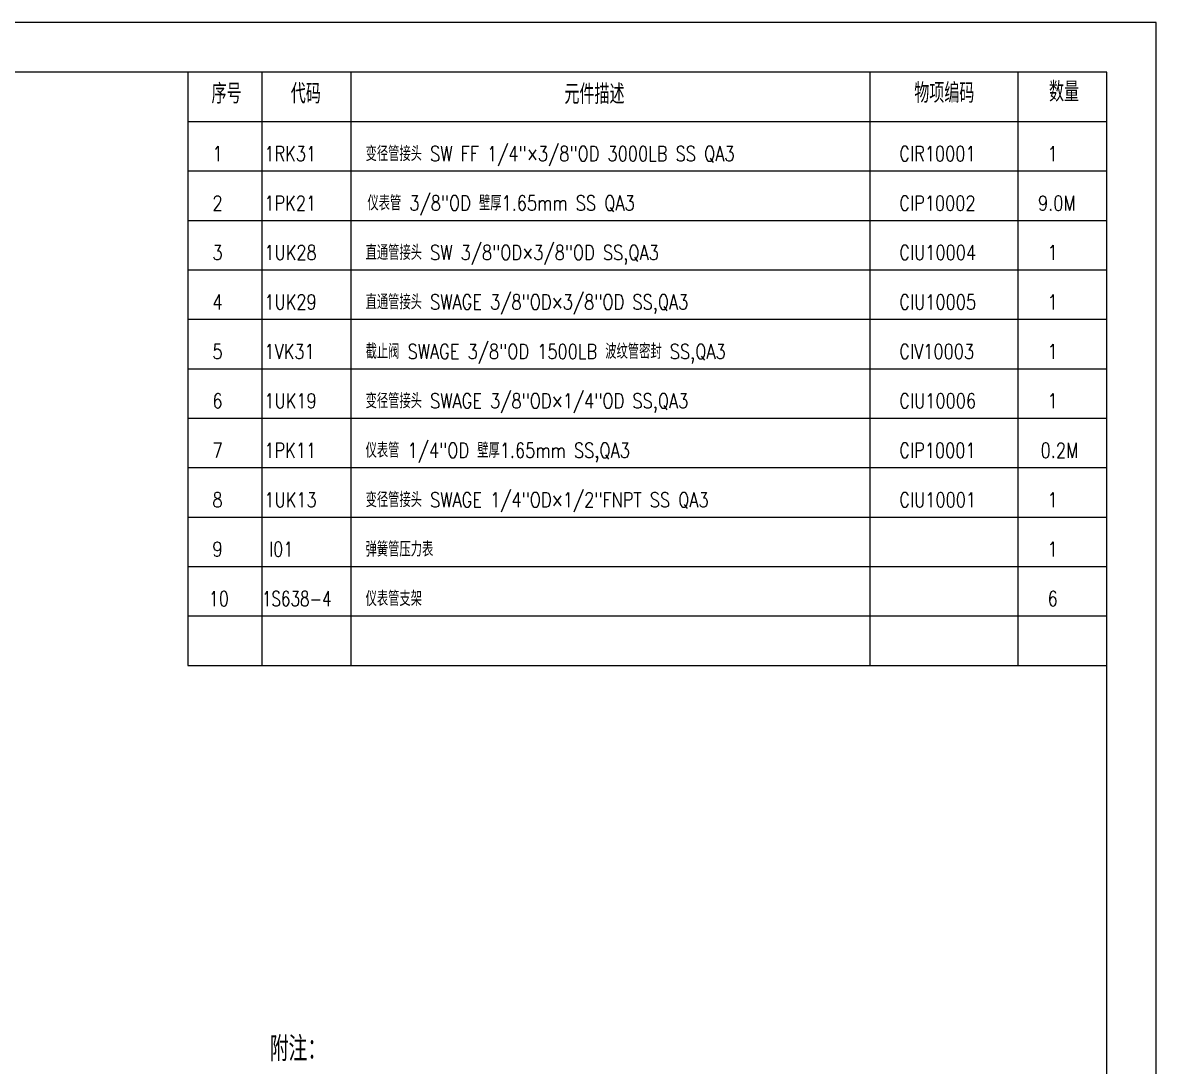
# Model space of a CAD drawing. Header units: inches. Extents: x 0 to 594, y 0 to 840.
# Drawn here: x 364.8 to 594.2, y 629 to 840.1 of the extents above; entities that cross this region are included whole.
import ezdxf

# ---------------------------------------------------------------- set-up
doc = ezdxf.new("R2010")
doc.units = ezdxf.units.IN
doc.header["$MEASUREMENT"] = 0
doc.layers.add('GT_1', color=7, linetype='Continuous')
doc.styles.add('OCHINESE', font='romant.shx', dxfattribs={"width": 0.7, "bigfont": 'OCHINESE.shx'})
doc.styles.add('ROMANS', font='romans.shx', dxfattribs={"width": 0.8, "bigfont": 'ochinese.shx'})

msp = doc.modelspace()

# ---------------------------------------------------------------- linework, layer by layer
at = {"color": 1, "linetype": 'Continuous'}
for p, q in [((398.25, 830.12), (398.25, 710.12)), ((398.25, 710.12), (584.25, 710.12))]:
    msp.add_line(p, q, dxfattribs=at)
at = {"color": 0, "linetype": 'Continuous'}
for p, q in [((413.25, 830.12), (413.25, 710.12)), ((431.25, 830.12), (431.25, 710.12)), ((536.25, 830.12), (536.25, 710.12)), ((566.25, 830.12), (566.25, 710.12)), ((398.25, 820.12), (584.25, 820.12)), ((398.25, 810.12), (584.25, 810.12)), ((398.25, 800.12), (584.25, 800.12)), ((398.25, 790.12), (584.25, 790.12)), ((398.25, 780.12), (584.25, 780.12)), ((398.25, 770.12), (584.25, 770.12)), ((398.25, 760.12), (584.25, 760.12)), ((398.25, 750.12), (584.25, 750.12)), ((398.25, 740.12), (584.25, 740.12)), ((398.25, 730.12), (584.25, 730.12)), ((398.25, 720.12), (584.25, 720.12))]:
    msp.add_line(p, q, dxfattribs=at)
at = {"layer": 'GT_1'}
for p, q in [((594.25, 840.12), (0.25, 840.12)), ((594.25, 420.12), (594.25, 840.12))]:
    msp.add_line(p, q, dxfattribs=at)
at = {"layer": 'GT_1', "color": 1}
for p, q in [((584.25, 830.12), (25.25, 830.12)), ((584.25, 430.12), (584.25, 830.12))]:
    msp.add_line(p, q, dxfattribs=at)
msp.add_lwpolyline([(25.25, 430.12), (584.25, 430.12), (584.25, 830.12), (25.25, 830.12)], close=True, dxfattribs=at)

# ---------------------------------------------------------------- texts
at = {"color": 0, "linetype": 'Continuous', "style": 'ROMANS'}
for s, width, p in [('1', 0.8, (403.25, 812.12)), ('1RK31', 0.8, (413.75, 812.12)), ('变径管接头 SW FF 1/4"×3/8"OD 3000LB SS QA3', 0.8, (434.25, 812.12)), ('CIR10001', 0.8, (542.25, 812.12)), ('1', 0.8, (572.25, 812.12)), ('仪表管 3/8"OD 壁厚1.65mm SS QA3', 0.8, (434.61, 802.14)), ('2', 0.8, (403.25, 802.12)), ('1PK21', 0.8, (413.75, 802.12)), ('CIP10002', 0.8, (542.25, 802.12)), ('9.0M', 0.8, (570.3, 802.12)), ('3', 0.8, (403.25, 792.12)), ('1UK28', 0.8, (413.75, 792.12)), ('直通管接头 SW 3/8"OD×3/8"OD SS,QA3', 0.8, (434.25, 792.12)), ('CIU10004', 0.8, (542.25, 792.12)), ('1', 0.8, (572.25, 792.12)), ('4', 0.8, (403.25, 782.12)), ('1UK29', 0.8, (413.75, 782.12)), ('直通管接头 SWAGE 3/8"OD×3/8"OD SS,QA3', 0.8, (434.25, 782.12)), ('CIU10005', 0.8, (542.25, 782.12)), ('1', 0.8, (572.25, 782.12)), ('截止阀 SWAGE 3/8"OD 1500LB 波纹管密封 SS,QA3', 0.8, (434.25, 772.12)), ('5', 0.8, (403.25, 772.12)), ('1VK31', 0.8, (413.75, 772.12)), ('CIV10003', 0.8, (542.25, 772.12)), ('1', 0.8, (572.25, 772.12)), ('6', 0.8, (403.25, 762.12)), ('1UK19', 0.8, (413.75, 762.12)), ('变径管接头 SWAGE 3/8"OD×1/4"OD SS,QA3', 0.8, (434.25, 762.12)), ('CIU10006', 0.8, (542.25, 762.12)), ('1', 0.8, (572.25, 762.12)), ('7', 0.8, (403.25, 752.12)), ('1PK11', 0.8, (413.75, 752.12)), ('仪表管 1/4"OD 壁厚1.65mm SS,QA3', 0.8, (434.25, 752.12)), ('CIP10001', 0.8, (542.25, 752.12)), ('0.2M', 0.8, (570.83, 752.12)), ('变径管接头 SWAGE 1/4"OD×1/2"FNPT SS QA3', 0.8, (434.25, 742.12)), ('8', 0.8, (403.25, 742.12)), ('1UK13', 0.8, (413.75, 742.12)), ('CIU10001', 0.8, (542.25, 742.12)), ('1', 0.8, (572.25, 742.12)), ('9', 0.8, (403.25, 732.12)), ('I01', 0.8, (414.72, 732.12)), ('弹簧管压力表', 0.8, (434.25, 732.12)), ('1', 0.8, (572.25, 732.12)), ('10', 0.8, (402.48, 722.12)), ('1S638-4', 0.75, (413.25, 722.12)), ('仪表管支架', 0.8, (434.25, 722.12)), ('6', 0.8, (572.25, 722.12))]:
    msp.add_text(s, height=3, dxfattribs=dict(at, width=width)).set_placement(p)
at = {"layer": 'GT_1', "style": 'OCHINESE', "width": 0.8}
for s, height, p in [('序号', 4, (403.07, 823.76)), ('物项编码', 4, (545.27, 823.89)), ('数量', 4, (572.54, 824.14)), ('代码', 4, (419.1, 823.76)), ('元件描述', 4, (474.48, 823.65)), ('附注：', 5, (414.85, 630.06))]:
    msp.add_text(s, height=height, dxfattribs=at).set_placement(p)

doc.saveas('drawing.dxf')
